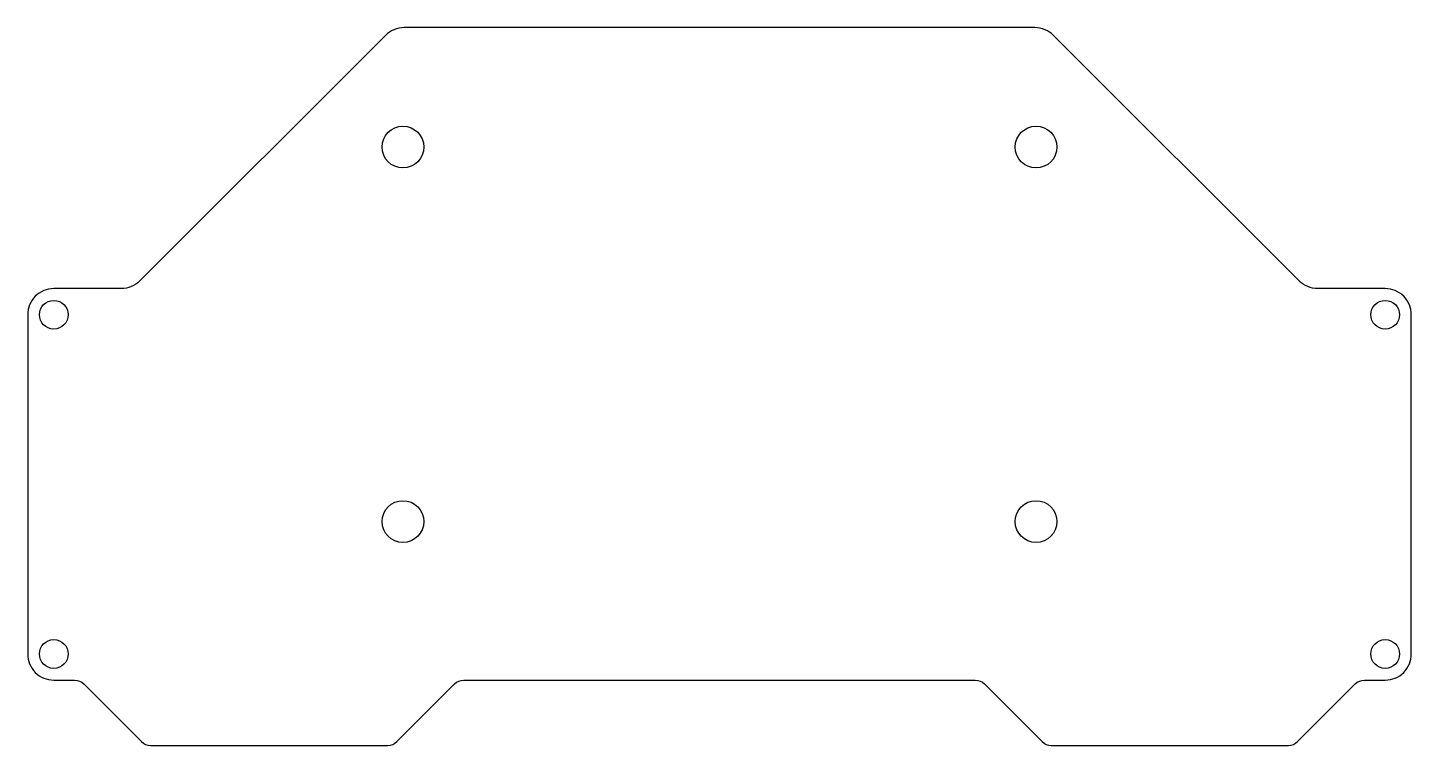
# Model space of a CAD drawing. Header units: millimetres. Extents: x -53 to 53, y 2 to 58.
import ezdxf

# ---------------------------------------------------------------- set-up
doc = ezdxf.new("R2010")
doc.units = ezdxf.units.MM
doc.layers.get('0').update_dxf_attribs({"linetype": 'CONTINUOUS'})

msp = doc.modelspace()

# ---------------------------------------------------------------- linework, layer by layer
msp.add_lwpolyline([(-25.41, 2.5, 0.198912), (-24.71, 2.79), (-20.29, 7.21, -0.198912), (-19.59, 7.5), (19.59, 7.5, -0.198912), (20.29, 7.21), (24.71, 2.79, 0.198912), (25.41, 2.5), (43.59, 2.5, 0.198912), (44.29, 2.79), (48.71, 7.21, -0.198912), (49.41, 7.5), (51, 7.5, 0.414214), (53, 9.5), (53, 35.5, 0.414214), (51, 37.5), (45.83, 37.5, -0.198912), (44.41, 38.09), (25.59, 56.91, 0.198912), (24.17, 57.5), (-24.17, 57.5, 0.198912), (-25.59, 56.91), (-44.41, 38.09, -0.198912), (-45.83, 37.5), (-51, 37.5, 0.414214), (-53, 35.5), (-53, 9.5, 0.414214), (-51, 7.5), (-49.41, 7.5, -0.198912), (-48.71, 7.21), (-44.29, 2.79, 0.198912), (-43.59, 2.5)], format="xyb", close=True)
for centre, radius in [((-24.25, 48.35), 1.6), ((24.25, 48.35), 1.6), ((-51, 35.5), 1.1), ((51, 35.5), 1.1), ((-24.25, 19.65), 1.6), ((24.25, 19.65), 1.6), ((-51, 9.5), 1.1), ((51, 9.5), 1.1)]:
    msp.add_circle(centre, radius)

doc.saveas('drawing.dxf')
